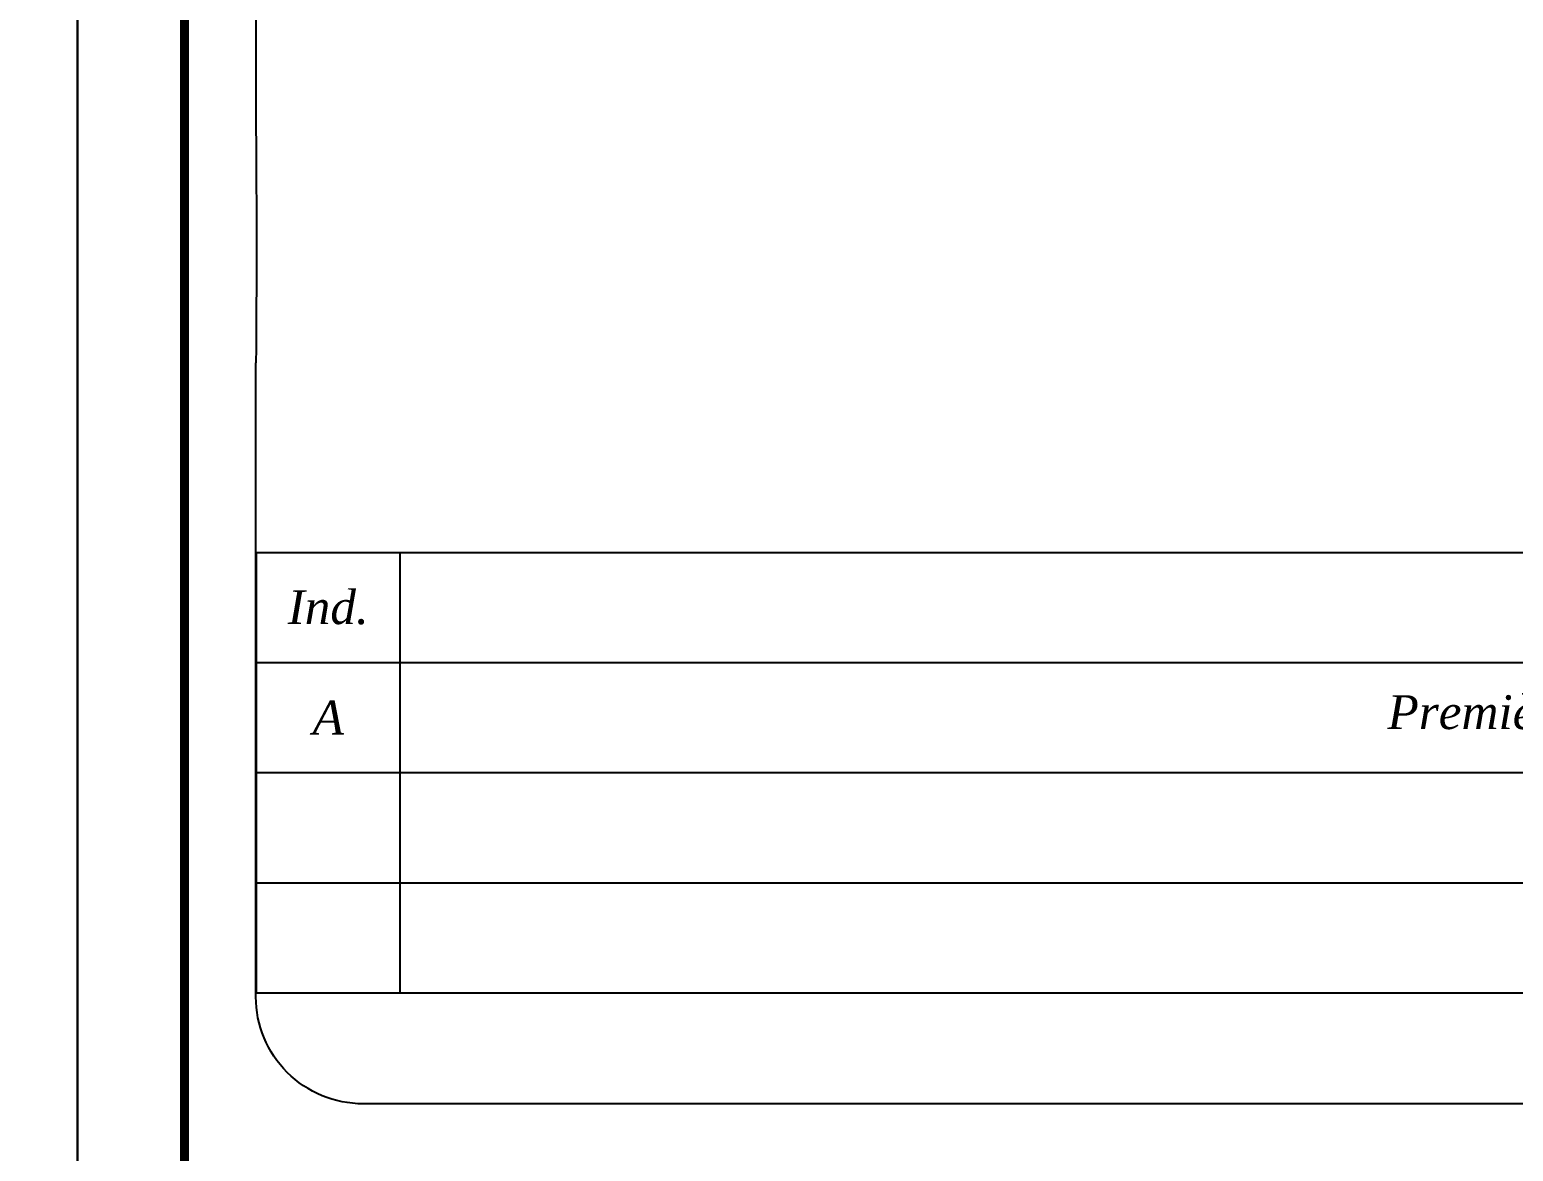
# Model space of a CAD drawing. Header units: metres. Extents: x 9606 to 9900, y 4805 to 4952.
# Drawn here: x 9857.46 to 9874.09, y 4857.42 to 4869.99 of the extents above; entities that cross this region are included whole.
import ezdxf

# ---------------------------------------------------------------- set-up
doc = ezdxf.new("R2010")
doc.units = ezdxf.units.M
doc.header["$LTSCALE"] = 2
doc.layers.add('CARTOUCHE', color=7, linetype='Continuous')
doc.layers.add('Titre', color=7, linetype='Continuous')
doc.styles.add('CARTOUCHE', font='timesi.ttf', dxfattribs={"height": 1})

# ---------------------------------------------------------------- blocks, each defined once
blk = doc.blocks.new('*T104')
at = {"layer": 'CARTOUCHE', "color": 0, "linetype": 'ByBlock', "lineweight": -2, "transparency": 16777216}
for p, q in [((0, 4.933), (37.975, 4.933)), ((0, 0), (0, 4.933)), ((1.61, 0), (1.61, 4.933)), ((30.167, 0), (30.167, 4.933)), ((34.112, 0), (34.112, 4.933)), ((36.026, 0), (36.026, 4.933)), ((37.975, 0), (37.975, 4.933)), ((0, 3.7), (37.975, 3.7)), ((0, 2.467), (37.975, 2.467)), ((0, 1.233), (37.975, 1.233)), ((0, 0), (37.975, 0))]:
    blk.add_line(p, q, dxfattribs=at)
at = {"layer": 'CARTOUCHE', "color": 0, "transparency": 16777216, "char_height": 0.38, "attachment_point": 5, "style": 'CARTOUCHE'}
for s, insert, width in [('Ind.', (0.805, 4.317), 1.58605), ('Objet', (15.888, 4.317), 28.53266), ('Date terrain', (32.139, 4.317), 3.92102), ('Dess.', (35.069, 4.317), 1.89074), ('Resp.', (37.001, 4.317), 1.92443), ('Première diffusion du profil', (15.888, 3.083), 28.53266), ('A', (0.805, 3.083), 1.58605), ('01/01/2017', (32.139, 3.083), 3.92102), ('JL', (35.069, 3.083), 1.89074), ('DL', (37.001, 3.083), 1.92443)]:
    blk.add_mtext(s, dxfattribs=dict(at, insert=insert, width=width))

msp = doc.modelspace()

# ---------------------------------------------------------------- linework, layer by layer
at = {"layer": 'CARTOUCHE'}
msp.add_lwpolyline([(9858, 4900), (9900, 4900), (9900, 4840.6), (9858, 4840.6), (9858, 4900)], dxfattribs=at)
at = {"layer": 'CARTOUCHE', "const_width": 0.1}
msp.add_lwpolyline([(9860.4, 4898.8), (9897.6, 4898.8, -0.414214), (9898.8, 4897.6), (9898.8, 4843, -0.414214), (9897.6, 4841.8), (9860.4, 4841.8, -0.414214), (9859.2, 4843), (9859.2, 4897.6, -0.414214)], format="xyb", close=True, dxfattribs=at)
at = {"layer": 'CARTOUCHE', "flags": 128}
for points in [[(9898, 4866.388), (9898, 4870.3), (9898, 4896.72, 0.414214), (9896.8, 4897.92), (9861.2, 4897.92, 0.414214), (9860, 4896.72), (9860, 4870.3), (9860, 4868.883, -0.004587), (9860, 4866.259, 0.009813)], [(9896.8, 4857.955), (9872.49, 4857.955), (9861.2, 4857.955, -0.414214), (9860, 4859.155), (9860, 4866.259)]]:
    msp.add_lwpolyline(points, format="xyb", dxfattribs=at)
at = {"layer": 'Titre', "color": 7}
msp.add_lwpolyline([(9816, 4900), (9858, 4900), (9858, 4840.6), (9816, 4840.6), (9816, 4900)], dxfattribs=at)

# ---------------------------------------------------------------- block references
msp.add_blockref('*T104', (9860.005, 4859.2))

doc.saveas('drawing.dxf')
